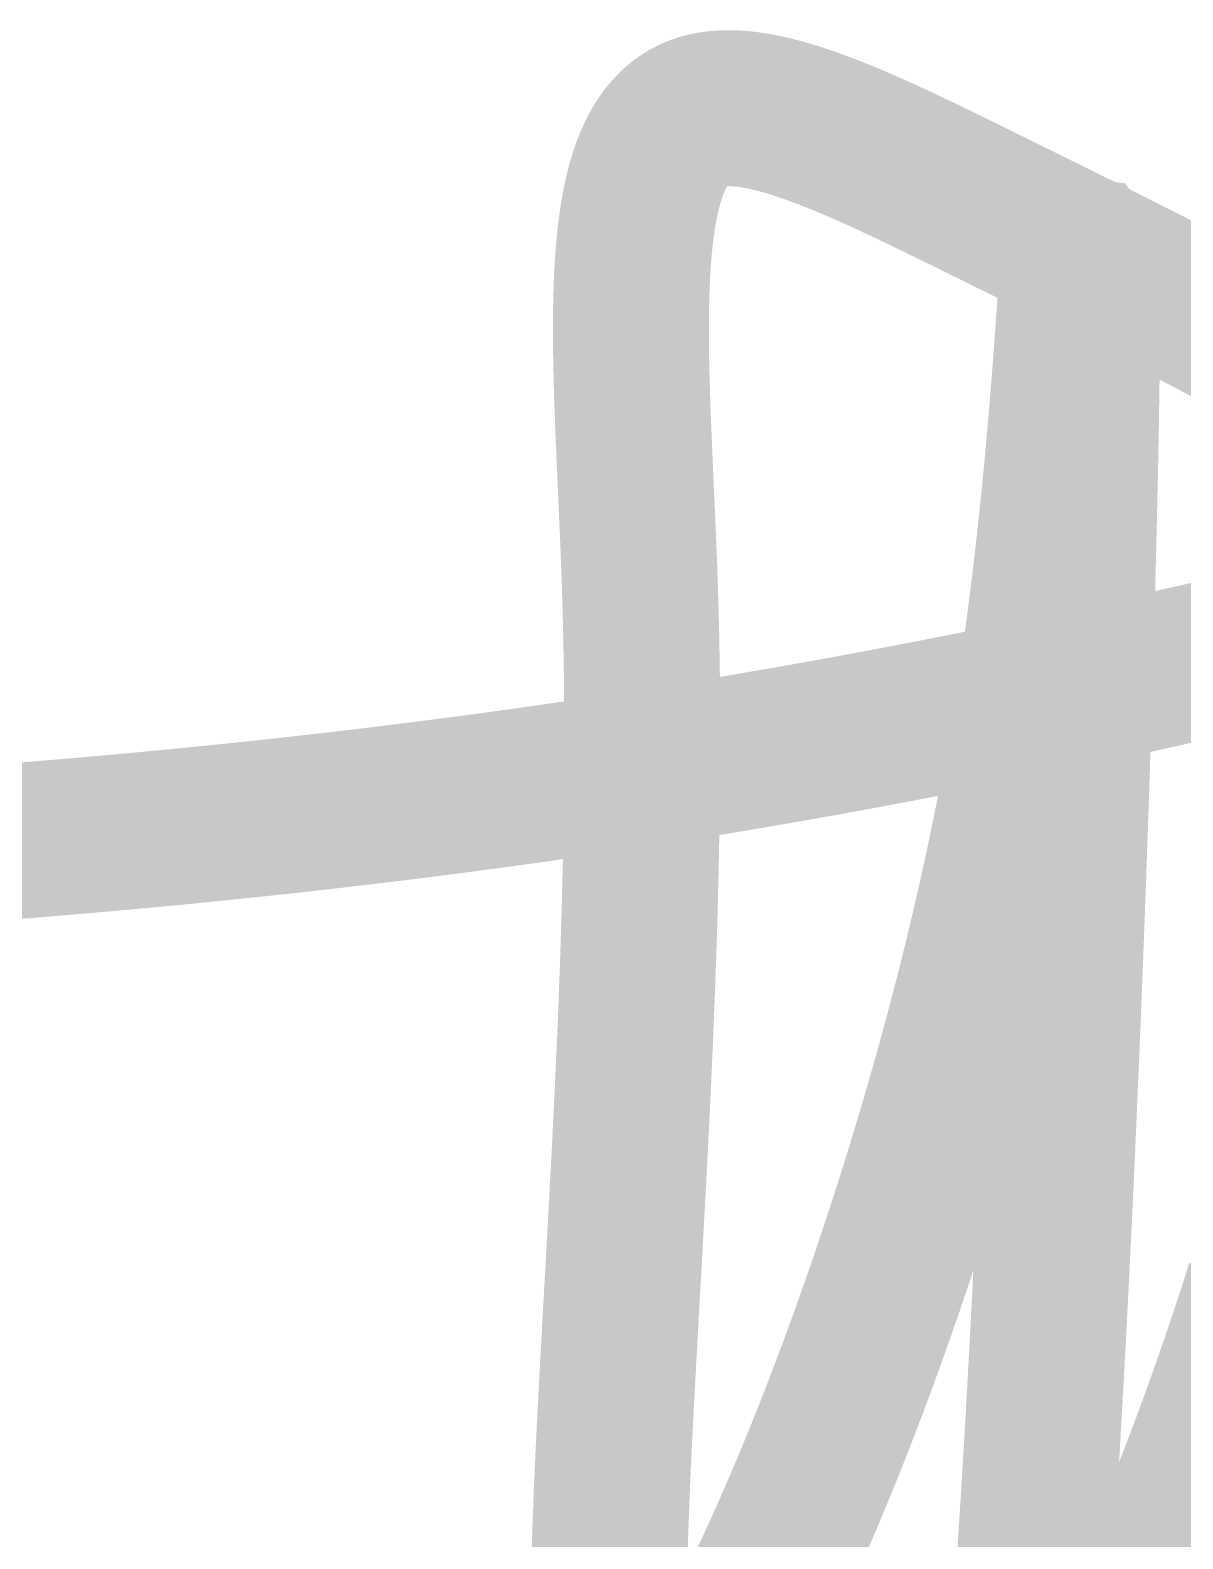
# Model space of a CAD drawing. Header units: millimetres. Extents: x -211129 to 461116, y -574633 to 115.
# Drawn here: x 321641.8 to 321752.6, y -538428.4 to -538283.3 of the extents above; entities that cross this region are included whole.
import ezdxf
from ezdxf.enums import TextEntityAlignment as Align

# ---------------------------------------------------------------- set-up
doc = ezdxf.new("R2010")
doc.units = ezdxf.units.MM
doc.header["$MEASUREMENT"] = 0
for name, color, linetype, lineweight in [('LC Dim', 8, 'Continuous', 18), ('LC ISO', 153, 'Continuous', 13), ('LC Net thay', 63, 'Continuous', 25), ('LC Text1', 3, 'Continuous', 20)]:
    doc.layers.add(name, color=color, linetype=linetype, lineweight=lineweight)
doc.styles.add('Khungten', font='VHAVAN.TTF', dxfattribs={"width": 0.9, "height": 5000})
doc.styles.add('LC 1', font='VHAVANB.TTF')
doc.styles.add('Title', font='VHBLACK.TTF', dxfattribs={"width": 0.8})

# ---------------------------------------------------------------- blocks, each defined once
blk = doc.blocks.new('a tuan anh')
at = {"layer": 'LC ISO', "const_width": 30}
for points in [[(-70.58731269316922, -5.343145912716864), (-58.87334935217223, -4.509640246586059), (-53.00253880699165, -4.067177288408857), (-47.12085508916061, -3.606561818320188), (-41.22705775646318, -3.127034514895058), (-35.31990636675619, -2.62783605675213), (-29.3981604778528, -2.108207122480962), (-23.4605796475953, -1.567388390700216), (-17.50592343379685, -1.004620539999451), (-11.53295139429974, -0.419144248982775), (-5.540423086917144, 0.1897998037457), (0.4729019305086695, 0.8229709395818645), (6.508264100149972, 1.48112847993616), (12.56690386417904, 2.165031746175373), (18.6500616647827, 2.875440059724497), (24.75897794410412, 3.613112741964869), (30.89489314434468, 4.378809114321484), (37.05904770764755, 5.173288498161128), (43.25268207621411, 5.99731021487969), (49.47703669220209, 6.851633585902164), (55.7333519977692, 7.737017932609888), (62.02286843510228, 8.654222576413304), (68.3468264463736, 9.604006838679197), (74.70646647375543, 10.58713004083256), (81.10302895940549, 11.60435150426929), (87.53775434551062, 12.65643055037071), (94.01188307422854, 13.74412650054728), (100.5266555877461, 14.86819867618033), (107.0833123282209, 16.0294063987094), (113.68309373784, 17.22850898947218), (120.3272402587609, 18.46626576992276), (127.0169923331559, 19.74343606142793), (133.753590403212, 21.06077918538358), (140.5382749110722, 22.4190544631856), (147.372286298938, 23.81902121625899), (154.256865008967, 25.26143876597052), (161.1932514833316, 26.7470664337452), (168.1826861642039, 28.27666354094981), (175.2264094937564, 29.85098940899479), (182.3256619141612, 31.47080335929058), (189.4816838675761, 33.13686471321853), (196.6957157962024, 34.84993279217451)], [(193.7898770143802, 90.80569408672454), (191.9044673937606, 91.8509543491964), (189.9989042745146, 92.89676925257663), (186.1330451645335, 94.98883790915716), (182.2037549332017, 97.07944991064142), (178.2224888293713, 99.16615511119016), (174.2007021018362, 101.2465033649642), (170.149849999405, 103.3180445261678), (162.0067706651462, 107.4249049874925), (157.937453930921, 109.4553239959641), (153.8848928170773, 111.467135328523), (149.8605425723945, 113.4578888393589), (145.87585844571, 115.4251343826472), (141.942295685818, 117.3664218125632), (138.0707992113166, 119.2786644813896), (136.1605582468765, 120.2214478981623), (134.2681003721955, 121.1535204304091), (132.3940056259016, 122.0735133307899), (130.5388540466083, 122.9800578519498), (128.703225672929, 123.8717852465488), (126.8877005434915, 124.7473267672176), (125.0928586969094, 125.6053136666014), (123.319280171796, 126.4443771973602), (121.5675450067793, 127.2631486121099), (119.8382332404872, 128.0602591635397), (118.1319249115186, 128.8343401042803), (116.4492000585014, 129.5840226869623), (114.7906387200346, 130.3079381642456), (113.1568209347897, 131.0047177887755), (111.5483267413219, 131.6729928131826), (109.9657361783029, 132.3113944901415), (108.4096292843169, 132.9185540722683), (106.8805860979774, 133.4931028122373), (105.3791866579413, 134.0336719626794), (103.9060110027931, 134.5388927762397), (102.4616391711752, 135.0073965055781), (101.0466512016865, 135.4378144033253), (99.66162713295489, 135.8287777221412), (98.30714700359385, 136.1789177146566), (96.98379085224587, 136.4868656335166), (95.6921387174807, 136.7512527313811), (94.43277063796995, 136.97071026091), (93.20626665229793, 137.1438694747048), (92.01320679909259, 137.2693616254546), (90.85417111698189, 137.3458179657755), (89.72973964457924, 137.3718697483419), (88.64049242049805, 137.3461482257844), (87.58700948335172, 137.2672846507485), (86.56987087178277, 137.1339102758793), (85.5896566243755, 136.9446563538222), (84.64694677978696, 136.698154137237), (83.74232116482744, 136.3930352451571), (82.87606542854337, 136.028440271155), (82.04758685920388, 135.6050295128807), (81.25612952646043, 135.1237456621311), (80.50093750000815, 134.5855314107612), (79.78125484954217, 133.9913294505823), (79.09632564469939, 133.3420824734203), (78.4453939551604, 132.6387331711157), (77.82770385063486, 131.88222423548), (77.24249940074515, 131.0734983583388), (76.68902467521548, 130.2134982315183), (76.16652374369733, 129.3031665468443), (75.67424067587126, 128.3434459961427), (75.21141954141785, 127.3352792712394), (74.77730440998857, 126.2796090639749), (74.37113935127854, 125.1773780661606), (73.99216843496833, 124.0295289696223), (73.63963573070941, 122.837004466186), (73.31278530821146, 121.6007472476776), (73.01086123711138, 120.3217000059376), (72.73310758711887, 119.0008054327627), (72.47876842788537, 117.6390062199935), (72.24708782909147, 116.2372450594557), (72.03730986040318, 114.79646464299), (71.84867859153019, 113.3176076624077), (71.6804380921094, 111.8016168095201), (71.53183243185049, 110.2494347761676), (71.40210568039038, 108.6620042541908), (71.29050190742419, 107.0402679354011), (71.19626518263249, 105.3851685116097), (71.1186395756813, 103.6976486746717), (71.0568691562512, 101.9786511163838), (71.0101979940082, 100.2291185286012), (70.97787015863287, 98.44999360312067), (70.95912971980579, 96.64221903178259), (70.95322074720752, 94.80673750642745), (70.95938731048955, 92.94449171885208), (70.97687347934698, 91.05642436089693), (71.00492332344584, 89.14347812438791), (71.0427809124667, 87.20659570115095), (71.08969031607558, 85.24671978301194), (71.1448956039676, 83.26479306179681), (71.20764084579423, 81.26175822931691), (71.2771701112506, 79.23855797742726), (71.43355699170206, 75.1354319826496), (71.60800880275201, 70.96295661208569), (71.79447810177226, 66.72867340032826), (71.98691744619282, 62.44012388197007), (72.17927939340007, 58.10484959164751), (72.36551650078036, 53.73039206396788), (72.53958132577827, 49.32429283350939), (72.69542642575107, 44.89409343487932), (72.82753928861348, 40.44692122473498), (72.9347300324007, 35.98655669836444), (73.01790070306743, 31.51516064448515), (73.07796701688494, 27.0348832673335), (73.11584469016816, 22.54787477108766), (73.1324494392029, 18.05628536002769), (73.10550302974298, 9.067964610294439), (73.00445351886447, 0.08712265192298219), (72.83662663694122, -8.869038881268352), (72.60934811431798, -17.78331835549034), (72.47570377850207, -22.21937680992414), (72.32994368139771, -26.63851413692464), (72.17298353931983, -31.03858013227), (72.0057390685397, -35.41742459175293), (71.82912598537223, -39.77289731113706), (71.64406000610325, -44.10284808618599), (71.45145684704767, -48.40512671269244), (71.25223222447676, -52.67758298642002), (71.04730185469089, -56.91806670313235), (70.83758145399042, -61.12442765862215), (70.62398673869029, -65.29451564865303), (70.40743342506175, -69.42618046901771), (70.18883722940518, -73.51727191545069), (69.96911386802094, -77.5656397837738), (69.74917905722396, -81.56913386972155), (69.52994851327094, -85.52560396908666), (69.31233795249136, -89.43289987764729), (69.09726309115649, -93.28887139116705), (68.88563964558125, -97.09136830542411), (68.67838333205145, -100.8382404161821), (68.47640986686747, -104.5273375192337), (68.28063496632967, -108.1565094103571), (68.09197434672387, -111.7236058852868), (67.91134372435044, -115.2264767398447), (67.73965881552431, -118.6629717697797), (67.57783533650218, -122.0309407708701), (67.42678900361352, -125.328233538894), (67.28743553314416, -128.552699869615), (67.16069064137992, -131.7021895588114), (67.10233257386426, -133.2481462240248), (67.0474700446357, -134.7745524022612), (66.99621751822997, -136.2811393180164), (66.94868945919734, -137.7676381957426), (66.90500033205899, -139.2337802599359), (66.8652646013652, -140.6792967350339), (66.82959673163714, -142.1039188455325), (66.79811118741054, -143.507377815884), (66.77092243325023, -144.8894048705843), (66.7481449336774, -146.2497312341002), (66.7298931532132, -147.5880881308694), (66.71628155642247, -148.904206785417), (66.7074246078264, -150.1978184221807), (66.7034367719607, -151.4686542656418), (66.7044325133611, -152.7164455402672), (66.71052629657788, -153.9409234705381)], [(93.88829700548376, -152.9689000659855), (94.50855947817035, -151.7344239496888), (95.13245798721618, -150.4775591187499), (95.75984413700644, -149.1985957048601), (96.3905695319554, -147.8978238397103), (97.02448577646283, -146.5755336549773), (97.66144447491388, -145.2320152823959), (98.30129723173741, -143.8675588536134), (98.9438956513186, -142.4824545003503), (99.58909133805719, -141.0769923542975), (100.236735896382, -139.6514625471318), (101.538778045302, -136.7413604762405), (102.8488349333347, -133.7544693412638), (104.165719395678, -130.6931101957161), (105.4882442675589, -127.5596040931414), (106.8152223841753, -124.3562720870832), (108.1454665807541, -121.0854352310853), (109.4777896925225, -117.7494145786768), (110.8110045547073, -114.350531183416), (112.143924002492, -110.8911060988321), (113.475360871118, -107.3734603784687), (114.8041279957979, -103.7999150758696), (116.1290382117586, -100.1727912445785), (117.4489043542126, -96.49440993811004), (118.7625392583723, -92.76709221005149), (120.0687557594501, -88.99315911390295), (121.3663666926732, -85.17493170322268), (122.6541848932684, -81.3147310315544), (123.9310231964337, -77.41487815242726), (125.195694437396, -73.47769411939953), (126.4470114513824, -69.50549998600036), (127.6837870736053, -65.50061680577346), (128.9048341392772, -61.46536563226255), (130.1089654836105, -57.40206751899677), (131.2949939418468, -53.31304351951985), (132.4617323491839, -49.20061468739004), (133.6079935408343, -45.06710207612196), (134.7325903520396, -40.9148267392884), (135.834335617983, -36.74610973040399), (136.9120421739353, -32.56327210301242), (137.9645228550653, -28.36863491067197), (138.9905904965999, -24.16451920691179), (139.9890579337662, -19.95324604526104), (140.9587380017911, -15.73713647927798), (141.8984435358871, -11.51851156250632), (142.806987371252, -7.299692348475219), (143.6831823431276, -3.082999890728388), (144.5258412867261, 1.129244757205015), (145.33377703726, 5.334720541752176), (146.1058146533614, 9.531087805255083), (146.8415694178402, 13.71480416190752), (147.5419152995746, 17.88041149468336), (148.2078385954082, 22.02228072239086), (148.8403256022139, 26.13478276382375), (149.440362616835, 30.2122885378194), (150.0089359361154, 34.24916896315699), (150.5470318569278, 38.23979495868844), (151.0556366761157, 42.17853744319291), (151.5357366905082, 46.05976733550779), (151.9883181969781, 49.87785555444134), (152.4143674923689, 53.62717301878729), (152.6177507786924, 55.47428363014478), (152.8148708735534, 57.30209064739756), (153.0058510640811, 59.1098904354003), (153.1908146373607, 60.89697935903678), (153.369884880507, 62.66265378313255), (153.5431850806344, 64.40621007254231), (153.7108385248575, 66.12694459212071), (153.8729685002618, 67.82415370672243), (154.0296982939471, 69.49713378120214), (154.1811511930573, 71.14518118041451), (154.3274504846631, 72.76759226918512), (154.4687194558937, 74.36366341238318), (154.6050813938346, 75.93269097487791), (154.7366595856147, 77.47397132148035), (154.8635773183196, 78.98680081707425), (154.9859578790783, 80.47047582649975), (155.1039245549764, 81.92429271462606), (155.2176006331283, 83.3475478462642), (155.3271094006341, 84.73953758631251), (155.4325741446228, 86.09955829959654), (155.5341181521653, 87.42690635097097), (155.6318647104054, 88.72087810527592), (155.7259371064138, 89.9807699273806), (155.8164586273342, 91.20587818213971), (155.9035525602521, 92.39549923439336), (155.9873421922675, 93.5489294489962), (156.0679508104804, 94.66546519080293), (156.1455017020344, 95.74440282466821), (156.2201181540149, 96.78503871543217), (156.2919234535075, 97.78666922793491), (156.3610408876557, 98.74859072707477), (156.427593743545, 99.67009957764822), (156.4917053082754, 100.550492144539), (156.553498868976, 101.3890647926019), (156.6130977127177, 102.1851138866768), (156.6706251266587, 102.9379357916187), (156.7262043978553, 103.6468268722674), (156.7799588134512, 104.3110834934923), (156.8320116605319, 104.9300020201335), (156.8824862082838, 105.502878978863), (156.9314794760867, 106.029248030085), (156.979009667979, 106.5093548299628), (157.0250802571682, 106.9435781088105), (157.0696947168763, 107.332296596971), (157.1128565203107, 107.6758890247875), (157.1545691407082, 107.974734122603), (157.1948360512761, 108.2292106207169), (157.2336607252364, 108.439697249516), (157.2710466357821, 108.6065727393143), (157.3069972561643, 108.7302158204402), (157.341516059576, 108.8110052232369), (157.3746065192536, 108.8493196780473), (157.4062721084047, 108.8455379152147), (157.4365163002221, 108.8000386650383), (157.4653425679717, 108.7132006578904), (157.4927543848462, 108.5854026241141), (157.5187552240386, 108.4170232940232), (157.5433485588146, 108.2084413979464), (157.5665378623526, 107.9600356662413), (157.588326607889, 107.6721848292509), (157.6087182686315, 107.3452676172892), (157.627716317802, 106.9796627606993), (157.6453242286225, 106.5757489898242), (157.661545474286, 106.133905035007), (157.6763835280435, 105.6545096265618), (157.6898418630881, 105.137941494846), (157.7019239526562, 104.5845793701883), (157.7126332699554, 103.9948019829171), (157.7219732881931, 103.3689880633901), (157.7299474805914, 102.7075163419358), (157.7365593203722, 102.0107655488828), (157.7418122807576, 101.2791144145594), (157.7457098349551, 100.5129416693235), (157.7482554561866, 99.7126260435034), (157.7494526176597, 98.87854626742774), (157.7493047926109, 98.0110810714541), (157.7478154542332, 97.11060918589646), (157.7449880757777, 96.1775093410979), (157.7408261304226, 95.21216026740149), (157.7353330914048, 94.21494069515029), (157.728512431946, 93.18622935467283), (157.7203676252539, 92.12640497628308), (157.7109021445503, 91.03584629035322), (157.7001194630575, 89.91493202719721), (157.6880230539682, 88.76404091717268), (157.6746163905191, 87.5835516905936), (157.6599029459467, 86.37384307780303), (157.6438861934294, 85.13529380914406), (157.6265696062037, 83.86828261495975), (157.6079566574772, 82.57318822556408), (157.5880508204864, 81.25038937131467), (157.5668555684388, 79.90026478254003), (157.5443743745418, 78.52319318958325), (157.5206107120321, 77.11955332275829), (157.4955680541025, 75.68972391242278), (157.4692498739751, 74.23408368891978), (157.4416596448864, 72.75301138256327), (157.4128008400439, 71.24688572371088), (157.3826769326552, 69.71608544269111), (157.3512913959567, 68.1609892698325), (157.3186477031413, 66.58197593547811), (157.2847493274312, 64.97942416997103), (157.2495997420629, 63.35371270363976), (157.2132024202438, 61.70522026682738), (157.1755608351814, 60.03432558986242), (157.1366784601123, 58.34140740308794), (157.0965587682294, 56.62684443683247), (157.0552052327548, 54.89101542145363), (157.012621326925, 53.13429908725084), (156.9688105239475, 51.35707416461082), (156.9237762970297, 49.55971938381845), (156.8775221193937, 47.74261347524589), (156.7813678048551, 44.05066319607431), (156.6803753660352, 40.28425316975336), (156.5745725887245, 36.44641323902761), (156.4639872585976, 32.54017324653978), (156.3486471614451, 28.56856303501991), (156.2285800829704, 24.53461244713981), (156.1038138089207, 20.44135132558586), (155.9743761250429, 16.29180951308808), (155.8402948170551, 12.08901685228921), (155.7015976707189, 7.836003185933805), (155.5583124717523, 3.535798356679152), (155.4104670058878, -0.8085677927592769), (155.258089058887, -5.194065419709659), (155.1012064164679, -9.61766468147107), (154.9398468643631, -14.07633573534258), (154.7740381883195, -18.56704873862327), (154.6038081740844, -23.08677384865587), (154.4291846073756, -27.63248122271034), (154.2501952739258, -32.20114101810032), (154.0668679594964, -36.78972339213942), (153.6873105306149, -46.01453650540498), (153.2907346066204, -55.28268182094325), (152.8773624733731, -64.56992059720505), (152.4474164168205, -73.85201409264118), (152.0011187228374, -83.10472356573155), (151.5386916773132, -92.30381027489784), (151.3014991120726, -96.87567048628989), (151.0603575661517, -101.42503547862), (150.8152948252973, -105.9488754092017), (150.5663386752567, -110.4441604353342), (150.3135169017478, -114.907860714331), (150.0568572905031, -119.3369464035059), (149.7963876272843, -123.7283876601432), (149.5321356978238, -128.0791546415712), (149.2641292878398, -132.386217505089), (148.9923961830791, -136.6465464080102), (148.716964169289, -140.8571115076193), (148.4378611771099, -145.0148825762735), (148.1571926341567, -149.1113104500546), (148.0191125195706, -151.1280490902718), (147.8843716936535, -153.1184327614174)], [(168.2691625979496, -153.8657687616651), (169.0919702933752, -152.03892127164), (169.919257688045, -150.1765034652053), (170.7503172463621, -148.2804234212672), (171.5844414327003, -146.3525892186881), (172.4209227114625, -144.3949089363887), (173.2590535470226, -142.409290653246), (174.0981264037691, -140.3976424481662), (174.9374337460904, -138.3618724000116), (175.7762680383603, -136.3038885877031), (176.6139217449818, -134.2255990901322), (178.2828572587896, -130.0157353547111), (179.9385800026066, -125.74754582491), (181.5754296914965, -121.4362951318617), (183.1877460405522, -117.0972479066841), (184.7698687648663, -112.7456687805097), (186.3161375795316, -108.3968223845004), (187.820892199612, -104.065973349745), (189.2784723402001, -99.76838630741986), (189.9878031416447, -97.63683623063844), (190.6832177163888, -95.51932588862837), (191.3640085287916, -93.4177633602958), (192.0294680432562, -91.33405672453227), (192.6788887241564, -89.27011406020029)], [(192.346144993091, -111.5636416806519), (191.7503356626839, -113.5901474202547), (191.1593491535314, -115.5928541535104), (190.5737069433089, -117.5711218944198), (189.9939305097214, -119.5243106570269), (189.4205413304589, -121.4517804553179), (188.8540608832409, -123.3528913033369), (188.2950106457429, -125.2270032150846), (187.7439120956697, -127.0734762045904), (187.2012867107405, -128.8916702858551), (186.6676559686166, -130.6809454729082), (186.1435413470172, -132.4406617797504), (185.6294643236324, -134.1701792203967), (185.1259463761526, -135.8688578088913), (184.6335089822969, -137.5360575592204), (184.1526736197411, -139.1711384854279), (183.6839617662044, -140.7734606014856), (183.227894899348, -142.3423839214665), (182.7849944969057, -143.8772684593423), (182.3557820365677, -145.3774742291571), (181.9407789960242, -146.8423612448969), (181.5405068529653, -148.2712895206059), (181.1554870851105, -149.6636190702993), (180.7862411701208, -151.0187099079776), (180.43329058573, -152.3359220476705), (180.0971568096138, -153.6146155033784)]]:
    blk.add_lwpolyline(points, dxfattribs=at)
blk = doc.blocks.new('lcdi fix')
at = {"layer": 'LC Dim'}
blk.add_blockref('a tuan anh', (39095.52114782833, 1513.439625558807), dxfattribs=at)
at = {"color": 7, "style": 'Khungten', "width": 0.8}
for tag, p in [('REVISION', (39498.75271332351, -10746.30395446718)), ('NGAYHT', (39546.07422497955, -11609.37091637403))]:
    blk.add_attdef(tag, text='', height=199.998925739526, dxfattribs=at).set_placement(p, align=Align.CENTER)
at = {"layer": 'LC Text1', "color": 3, "style": 'LC 1', "width": 1.834005631990714}
for tag, p, p2 in [('TENBANVE1', (36912.65773373929, -8885.760238945484), (40339.14503431407, -8885.760238945484)), ('TENBANVE2', (36912.65773373929, -9562.465564332902), (40339.14503431407, -9562.465564332902))]:
    blk.add_attdef(tag, text='', height=249.9999935159642, dxfattribs=at).set_placement(p, p2, align=Align.FIT)
at = {"layer": 'LC Text1', "style": 'Title', "width": 0.7}
blk.add_attdef('SOBANVE', text='', height=249.9999935159641, dxfattribs=at).set_placement((39561.98232412425, -13896.18071823567), align=Align.CENTER)

msp = doc.modelspace()

# ---------------------------------------------------------------- block references
at = {"layer": 'LC Net thay', "xscale": 0.5000000000000013, "yscale": 0.5000000000000013, "zscale": 0.5000000000000013}
msp.add_blockref('lcdi fix', (302116.3050120278, -539116.2070248396), dxfattribs=at)

doc.saveas('drawing.dxf')
